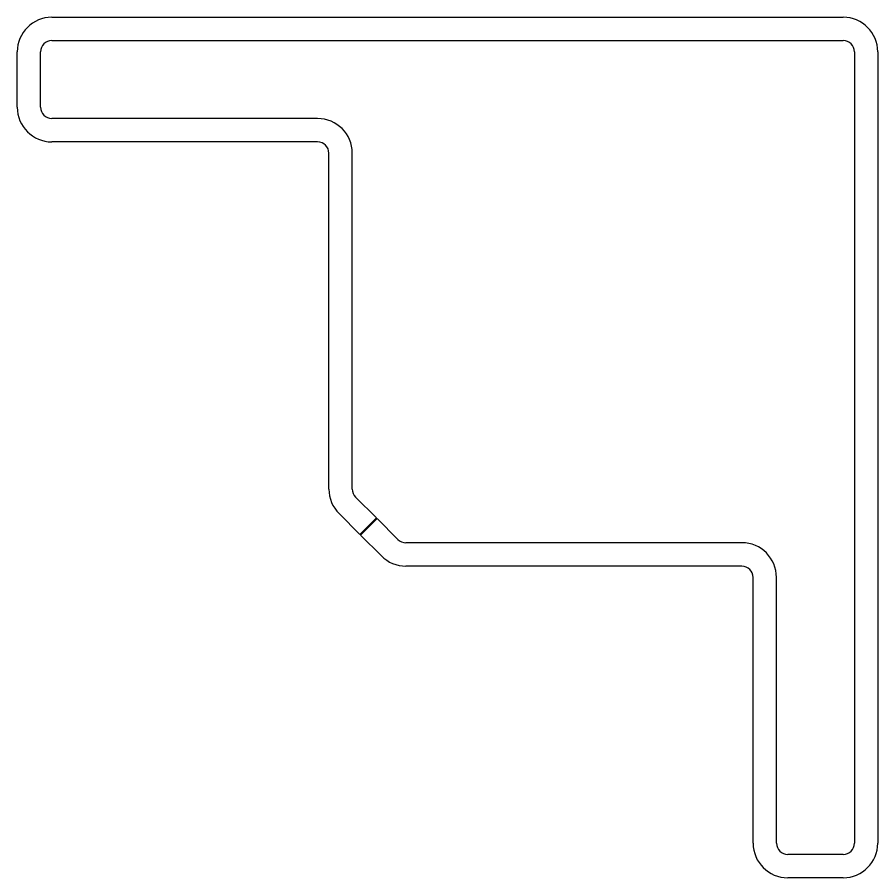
# Model space of a CAD drawing. Header units: millimetres. Extents: x -199 to 3951, y -1847 to 1507.
# Drawn here: x 63.98 to 113.68, y -1847.17 to -1797.47 of the extents above; entities that cross this region are included whole.
import ezdxf

# ---------------------------------------------------------------- set-up
doc = ezdxf.new("R2010")
doc.units = ezdxf.units.MM

msp = doc.modelspace()

# ---------------------------------------------------------------- linework, layer by layer
at = {"color": 7, "linetype": 'Continuous', "lineweight": 25}
for p, q in [((65.977, -1797.47), (111.677, -1797.47)), ((65.977, -1798.82), (111.677, -1798.82)), ((63.977, -1802.67), (63.977, -1799.47)), ((65.327, -1802.67), (65.327, -1799.47)), ((112.327, -1799.47), (112.327, -1845.17)), ((113.677, -1799.47), (113.677, -1845.17)), ((81.327, -1803.32), (65.977, -1803.32)), ((81.327, -1804.67), (65.977, -1804.67)), ((81.977, -1824.722), (81.977, -1805.32)), ((83.327, -1824.722), (83.327, -1805.32)), ((84.723, -1826.388), (83.517, -1825.182)), ((83.769, -1827.342), (82.563, -1826.136)), ((84.723, -1826.388), (83.769, -1827.342)), ((83.804, -1827.378), (84.759, -1826.423)), ((85.965, -1827.629), (84.759, -1826.423)), ((85.01, -1828.584), (83.804, -1827.378)), ((105.827, -1827.82), (86.425, -1827.82)), ((105.827, -1829.17), (86.425, -1829.17)), ((106.477, -1845.17), (106.477, -1829.82)), ((107.827, -1845.17), (107.827, -1829.82)), ((111.677, -1845.82), (108.477, -1845.82)), ((111.677, -1847.17), (108.477, -1847.17))]:
    msp.add_line(p, q, dxfattribs=at)
for centre, radius, start, end in [((65.977, -1799.47), 2, 90, 180), ((111.677, -1799.47), 2, 0, 90), ((65.977, -1799.47), 0.65, 90, 180), ((111.677, -1799.47), 0.65, 0, 90), ((65.977, -1802.67), 2, 180, 270), ((65.977, -1802.67), 0.65, 180, 270), ((81.327, -1805.32), 2, 0, 90), ((81.327, -1805.32), 0.65, 0, 90), ((83.977, -1824.722), 2, 180, 225), ((83.977, -1824.722), 0.65, 180, 225), ((86.425, -1827.17), 0.65, 225, 270), ((105.827, -1829.82), 2, 360, 90), ((86.425, -1827.17), 2, 225, 270), ((105.827, -1829.82), 0.65, 0, 90), ((108.477, -1845.17), 2, 180, 270), ((108.477, -1845.17), 0.65, 180, 270), ((111.677, -1845.17), 2, 270, 360), ((111.677, -1845.17), 0.65, 270, 0)]:
    msp.add_arc(centre, radius, start, end, dxfattribs=at)

doc.saveas('drawing.dxf')
